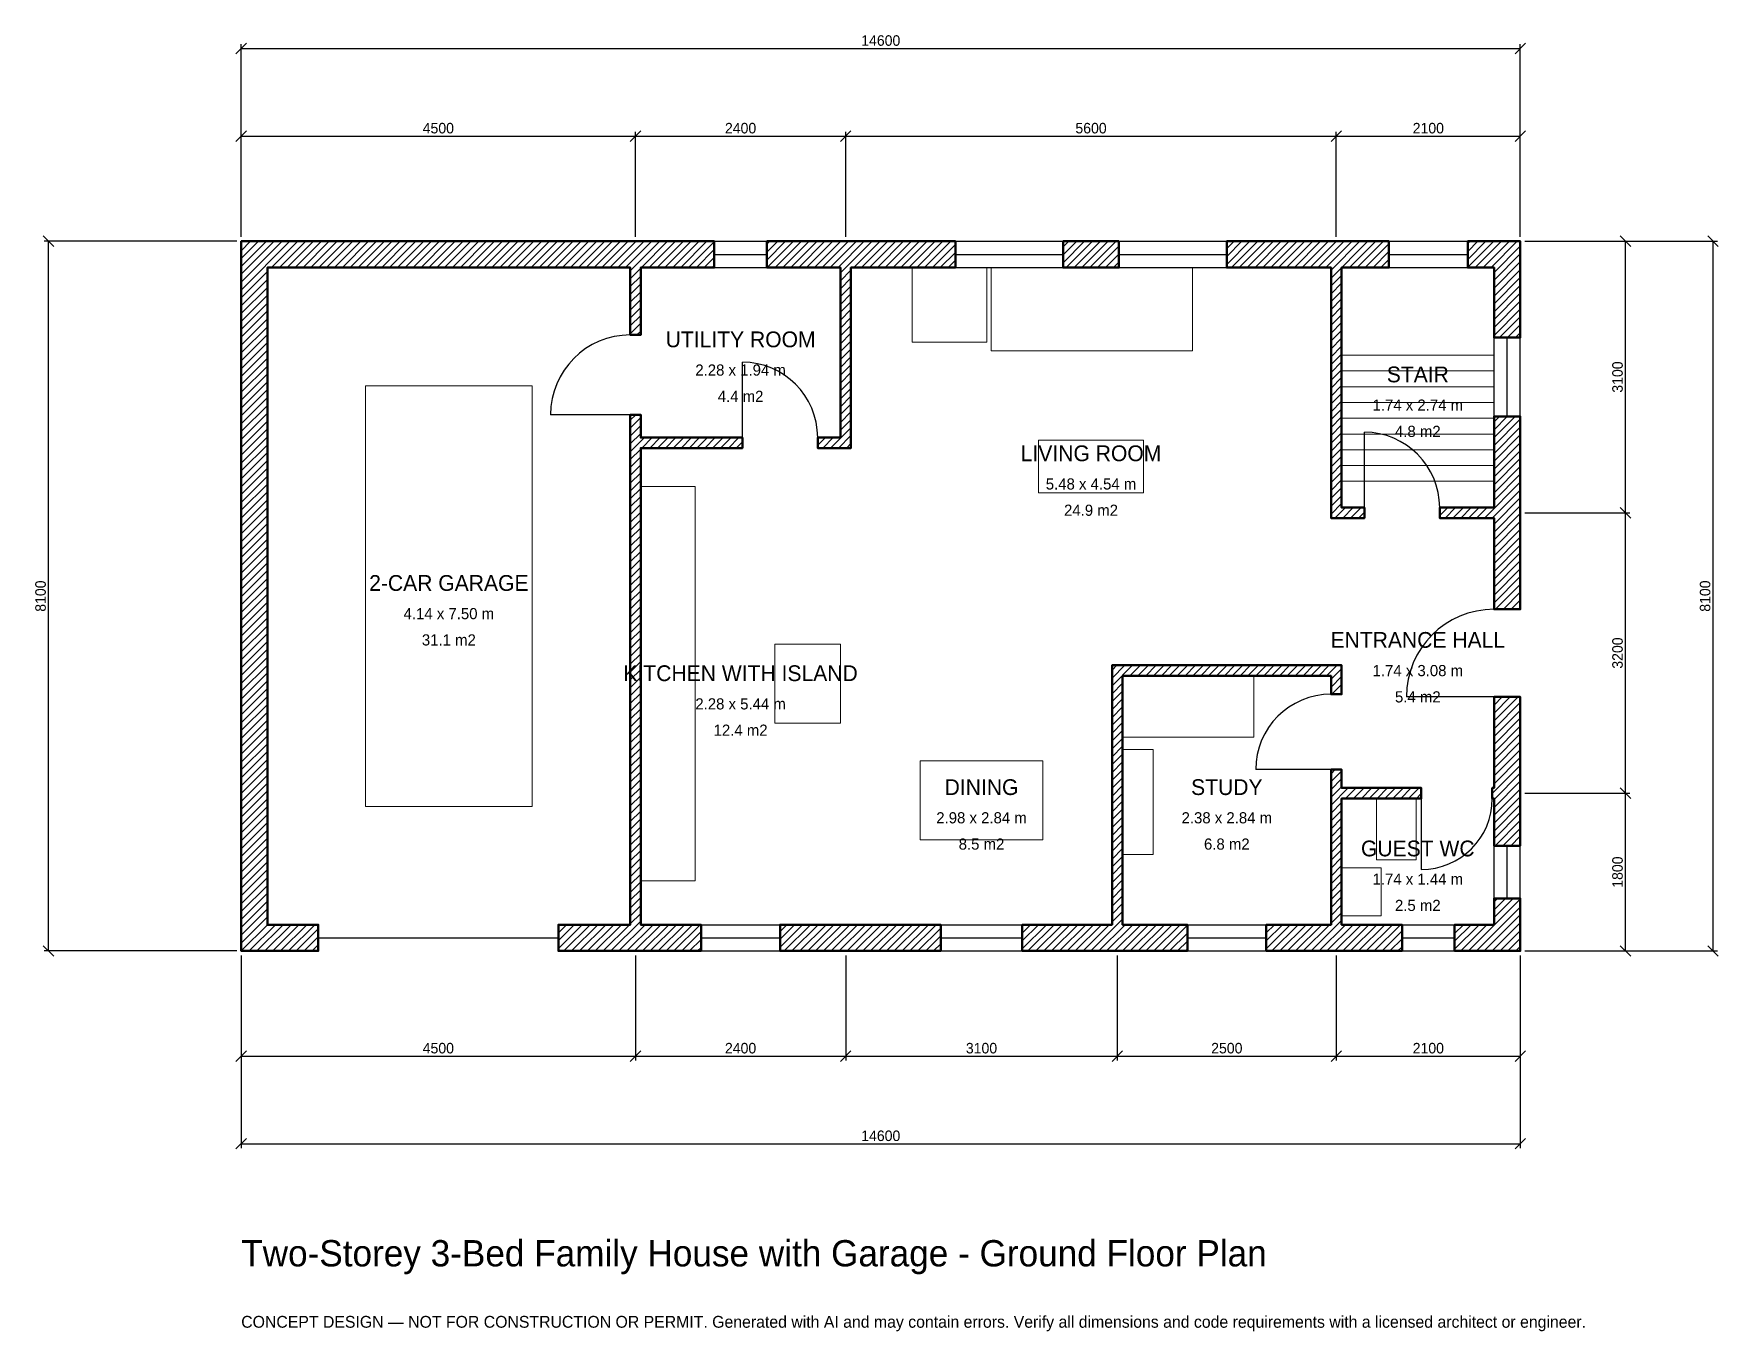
# Model space of a CAD drawing. Header units: millimetres. Extents: x -2369 to 16860, y -4341 to 10469.
import ezdxf
from ezdxf.enums import TextEntityAlignment as Align

# ---------------------------------------------------------------- set-up
doc = ezdxf.new("R2010")
doc.units = ezdxf.units.MM
doc.linetypes.add('DASHED', pattern=[1.524, 1.27, -0.254])
for name, color, linetype, lineweight in [('A-ANNO-DIMS', 1, 'Continuous', 13), ('A-ANNO-TEXT', 7, 'Continuous', 18), ('A-AREA-IDEN', 7, 'Continuous', 18), ('A-DOOR', 2, 'Continuous', 25), ('A-FLOR-FIXT', 9, 'Continuous', 13), ('A-FLOR-STRS', 3, 'Continuous', 18), ('A-FURN', 9, 'Continuous', 13), ('A-GLAZ', 4, 'Continuous', 25), ('A-WALL', 7, 'Continuous', 50), ('A-WALL-PATT', 8, 'Continuous', 13)]:
    doc.layers.add(name, color=color, linetype=linetype, lineweight=lineweight)
doc.dimstyles.new('PLAN', dxfattribs={"dimtxt": 120, "dimasz": 80, "dimexe": 50, "dimexo": 50, "dimgap": 30, "dimtad": 1, "dimdec": 0, "dimtsz": 60, "dimcen": 2.5, "dimclrd": 1, "dimclre": 1, "dimazin": 3, "dimtfac": 1, "dimtmove": 0, "dimatfit": 3})

msp = doc.modelspace()

# ---------------------------------------------------------------- hatches: boundary and pattern name
at = {"layer": 'A-WALL-PATT'}
h = msp.add_hatch(dxfattribs=at)
h.set_pattern_fill('ANSI31', color=8, scale=20)
h.paths.add_polyline_path([(9940, -0.001), (9940, 0), (9850, 0), (8915, 0), (8915, 300), (9850, 300), (9940, 300), (9940, 3140), (9940, 3260), (10060, 3260), (12440, 3260), (12560, 3260), (12560, 3140), (12560, 2930), (12440, 2930), (12440, 3140), (10060, 3140), (10060, 300), (10150, 300), (10800, 300), (10800, 0), (10150, 0), (10060, 0), (10060, -0.001), (9940, -0.001)])
h.paths.add_polyline_path([(7050, 0), (6750, 0), (6150, 0), (6150, 300), (6750, 300), (7050, 300), (7985, 300), (7985, 0), (7050, 0)])
h.paths.add_polyline_path([(4650, 0), (4560, 0), (4560, -0.001), (4440, -0.001), (4440, 0), (4350, 0), (3620, 0), (3620, 300), (4350, 300), (4440, 300), (4440, 5740), (4440, 5860), (4440, 6120), (4560, 6120), (4560, 5860), (5720, 5860), (5720, 5740), (4560, 5740), (4560, 300), (4650, 300), (5250, 300), (5250, 0), (4650, 0)])
h.paths.add_polyline_path([(300, 0), (300, -0.001), (0, -0.001), (0, 0), (-0.001, 0), (-0.001, 300), (0, 300), (0, 7800), (-0.001, 7800), (-0.001, 8100), (0, 8100), (0, 8100.001), (300, 8100.001), (300, 8100), (4350, 8100), (4440, 8100), (4440, 8100.001), (4560, 8100.001), (4560, 8100), (4650, 8100), (5400, 8100), (5400, 7800), (4650, 7800), (4560, 7800), (4560, 7030), (4440, 7030), (4440, 7800), (4350, 7800), (300, 7800), (300, 300), (880, 300), (880, 0), (300, 0)])
h.paths.add_polyline_path([(6750, 8100), (6750, 8100), (6840, 8100), (6840, 8100.001), (6960, 8100.001), (6960, 8100), (8151.6667, 8100), (8151.6667, 7800), (7050, 7800), (7050, 7800), (6960, 7800), (6960, 5860), (6960, 5740), (6840, 5740), (6580, 5740), (6580, 5860), (6840, 5860), (6840, 7800), (6000, 7800), (6000, 8100), (6750, 8100)])
h.paths.add_polyline_path([(10018.3333, 8100), (10018.3333, 7800), (9381.6667, 7800), (9381.6667, 8100), (10018.3333, 8100)])
h.paths.add_polyline_path([(12440, 8100), (12440, 8100.001), (12560, 8100.001), (12560, 8100), (12650, 8100), (12650, 8100), (13100, 8100), (13100, 7800), (12560, 7800), (12560, 5060), (12820, 5060), (12820, 4940), (12560, 4940), (12440, 4940), (12440, 5060), (12440, 7800), (12350, 7800), (12350, 7800), (11248.3333, 7800), (11248.3333, 8100), (12440, 8100)])
h.paths.add_polyline_path([(14300, 8100), (14300, 8100.001), (14600, 8100.001), (14600, 8100), (14600.001, 8100), (14600.001, 7800), (14600, 7800), (14600, 7000), (14300, 7000), (14300, 7800), (14000, 7800), (14000, 8100), (14300, 8100)])
h.paths.add_polyline_path([(14600, 5150), (14600, 5060), (14600.001, 5060), (14600.001, 4940), (14600, 4940), (14600, 4850), (14600, 3900), (14300, 3900), (14300, 4850), (14300, 4940), (13680, 4940), (13680, 5060), (14300, 5060), (14300, 5150), (14300, 6100), (14600, 6100), (14600, 5150)])
h.paths.add_polyline_path([(14600, 1950), (14600, 1860), (14600.001, 1860), (14600.001, 1740), (14600, 1740), (14600, 1650), (14600, 1200), (14300, 1200), (14300, 1650), (14300, 1740), (14280, 1740), (14280, 1860), (14300, 1860), (14300, 1950), (14300, 2900), (14600, 2900), (14600, 1950)])
h.paths.add_polyline_path([(14600, 300), (14600.001, 300), (14600.001, 0), (14600, 0), (14600, -0.001), (14300, -0.001), (14300, 0), (13850, 0), (13850, 300), (14300, 300), (14300, 600), (14600, 600), (14600, 300)])
h.paths.add_polyline_path([(12650, 0), (12560, 0), (12560, -0.001), (12440, -0.001), (12440, 0), (12350, 0), (11700, 0), (11700, 300), (12350, 300), (12440, 300), (12440, 1740), (12440, 1860), (12440, 2070), (12560, 2070), (12560, 1860), (13470, 1860), (13470, 1740), (12560, 1740), (12560, 300), (12650, 300), (13250, 300), (13250, 0), (12650, 0)])

# ---------------------------------------------------------------- linework, layer by layer
at = {"layer": 'A-DOOR'}
for p, q in [((5720, 5860), (5720, 6720)), ((4440, 6120), (3530, 6120)), ((12820, 5060), (12820, 5920)), ((14300, 2900), (13300, 2900)), ((12440, 2070), (11580, 2070)), ((13470, 1740), (13470, 930))]:
    msp.add_line(p, q, dxfattribs=at)
at = {"layer": 'A-DOOR', "linetype": 'DASHED'}
msp.add_line((880, 150), (3620, 150), dxfattribs=at)
at = {"layer": 'A-DOOR'}
for centre, radius, start, end in [((4440, 6120), 910, 90, 180), ((5720, 5860), 860, 0, 90), ((12820, 5060), 860, 0, 90), ((14300, 2900), 1000, 90, 180), ((12440, 2070), 860, 90, 180), ((13470, 1740), 810, 270, 360)]:
    msp.add_arc(centre, radius, start, end, dxfattribs=at)
at = {"layer": 'A-FLOR-FIXT'}
for points in [[(4560, 800), (5180, 800), (5180, 5300), (4560, 5300)], [(12960, 1040), (13410, 1040), (13410, 1740), (12960, 1740)], [(12560, 400), (13010, 400), (13010, 950), (12560, 950)]]:
    msp.add_lwpolyline(points, close=True, dxfattribs=at)
at = {"layer": 'A-FLOR-STRS'}
for p, q in [((12560, 6800), (14300, 6800)), ((12560, 6620), (14300, 6620)), ((12560, 6440), (14300, 6440)), ((12560, 6260), (14300, 6260)), ((12560, 6080), (14300, 6080)), ((12560, 5900), (14300, 5900)), ((12560, 5720), (14300, 5720)), ((12560, 5540), (14300, 5540)), ((12560, 5360), (14300, 5360))]:
    msp.add_line(p, q, dxfattribs=at)
at = {"layer": 'A-FURN'}
for points in [[(7660, 6950), (8510, 6950), (8510, 7800), (7660, 7800)], [(8560, 6850), (10860, 6850), (10860, 7800), (8560, 7800)], [(1420, 1650), (3320, 1650), (3320, 6450), (1420, 6450)], [(9100, 5230), (10300, 5230), (10300, 5830), (9100, 5830)], [(6090, 2600), (6840, 2600), (6840, 3500), (6090, 3500)], [(10060, 2440), (11560, 2440), (11560, 3140), (10060, 3140)], [(7750, 1270), (9150, 1270), (9150, 2170), (7750, 2170)], [(10060, 1100), (10410, 1100), (10410, 2300), (10060, 2300)]]:
    msp.add_lwpolyline(points, close=True, dxfattribs=at)
at = {"layer": 'A-GLAZ'}
for p, q in [((5400, 8100), (6000, 8100)), ((8151.6667, 8100), (9381.6667, 8100)), ((10018.3333, 8100), (11248.3333, 8100)), ((13100, 8100), (14000, 8100)), ((5400, 7950), (6000, 7950)), ((8151.6667, 7950), (9381.6667, 7950)), ((10018.3333, 7950), (11248.3333, 7950)), ((13100, 7950), (14000, 7950)), ((5400, 7800), (6000, 7800)), ((8151.6667, 7800), (9381.6667, 7800)), ((10018.3333, 7800), (11248.3333, 7800)), ((13100, 7800), (14000, 7800)), ((14300, 6100), (14300, 7000)), ((14450, 6100), (14450, 7000)), ((14600, 6100), (14600, 7000)), ((14300, 600), (14300, 1200)), ((14450, 600), (14450, 1200)), ((14600, 600), (14600, 1200)), ((5250, 300), (6150, 300)), ((7985, 300), (8915, 300)), ((10800, 300), (11700, 300)), ((13250, 300), (13850, 300)), ((5250, 150), (6150, 150)), ((5250, 0), (6150, 0)), ((7985, 150), (8915, 150)), ((7985, 0), (8915, 0)), ((10800, 150), (11700, 150)), ((10800, 0), (11700, 0)), ((13250, 150), (13850, 150)), ((13250, 0), (13850, 0))]:
    msp.add_line(p, q, dxfattribs=at)
at = {"layer": 'A-WALL'}
for points in [[(300, 0), (300, -0.001), (0, -0.001), (0, 0), (-0.001, 0), (-0.001, 300), (0, 300), (0, 7800), (-0.001, 7800), (-0.001, 8100), (0, 8100), (0, 8100.001), (300, 8100.001), (300, 8100), (4350, 8100), (4440, 8100), (4440, 8100.001), (4560, 8100.001), (4560, 8100), (4650, 8100), (5400, 8100), (5400, 7800), (4650, 7800), (4560, 7800), (4560, 7030), (4440, 7030), (4440, 7800), (4350, 7800), (300, 7800), (300, 300), (880, 300), (880, 0), (300, 0)], [(6750, 8100), (6750, 8100), (6840, 8100), (6840, 8100.001), (6960, 8100.001), (6960, 8100), (8151.6667, 8100), (8151.6667, 7800), (7050, 7800), (7050, 7800), (6960, 7800), (6960, 5860), (6960, 5740), (6840, 5740), (6580, 5740), (6580, 5860), (6840, 5860), (6840, 7800), (6000, 7800), (6000, 8100), (6750, 8100)], [(10018.3333, 8100), (10018.3333, 7800), (9381.6667, 7800), (9381.6667, 8100), (10018.3333, 8100)], [(12440, 8100), (12440, 8100.001), (12560, 8100.001), (12560, 8100), (12650, 8100), (12650, 8100), (13100, 8100), (13100, 7800), (12560, 7800), (12560, 5060), (12820, 5060), (12820, 4940), (12560, 4940), (12440, 4940), (12440, 5060), (12440, 7800), (12350, 7800), (12350, 7800), (11248.3333, 7800), (11248.3333, 8100), (12440, 8100)], [(14300, 8100), (14300, 8100.001), (14600, 8100.001), (14600, 8100), (14600.001, 8100), (14600.001, 7800), (14600, 7800), (14600, 7000), (14300, 7000), (14300, 7800), (14000, 7800), (14000, 8100), (14300, 8100)], [(4650, 0), (4560, 0), (4560, -0.001), (4440, -0.001), (4440, 0), (4350, 0), (3620, 0), (3620, 300), (4350, 300), (4440, 300), (4440, 5740), (4440, 5860), (4440, 6120), (4560, 6120), (4560, 5860), (5720, 5860), (5720, 5740), (4560, 5740), (4560, 300), (4650, 300), (5250, 300), (5250, 0), (4650, 0)], [(14600, 5150), (14600, 5060), (14600.001, 5060), (14600.001, 4940), (14600, 4940), (14600, 4850), (14600, 3900), (14300, 3900), (14300, 4850), (14300, 4940), (13680, 4940), (13680, 5060), (14300, 5060), (14300, 5150), (14300, 6100), (14600, 6100), (14600, 5150)], [(9940, -0.001), (9940, 0), (9850, 0), (8915, 0), (8915, 300), (9850, 300), (9940, 300), (9940, 3140), (9940, 3260), (10060, 3260), (12440, 3260), (12560, 3260), (12560, 3140), (12560, 2930), (12440, 2930), (12440, 3140), (10060, 3140), (10060, 300), (10150, 300), (10800, 300), (10800, 0), (10150, 0), (10060, 0), (10060, -0.001), (9940, -0.001)], [(14600, 1950), (14600, 1860), (14600.001, 1860), (14600.001, 1740), (14600, 1740), (14600, 1650), (14600, 1200), (14300, 1200), (14300, 1650), (14300, 1740), (14280, 1740), (14280, 1860), (14300, 1860), (14300, 1950), (14300, 2900), (14600, 2900), (14600, 1950)], [(12650, 0), (12560, 0), (12560, -0.001), (12440, -0.001), (12440, 0), (12350, 0), (11700, 0), (11700, 300), (12350, 300), (12440, 300), (12440, 1740), (12440, 1860), (12440, 2070), (12560, 2070), (12560, 1860), (13470, 1860), (13470, 1740), (12560, 1740), (12560, 300), (12650, 300), (13250, 300), (13250, 0), (12650, 0)], [(14600, 300), (14600.001, 300), (14600.001, 0), (14600, 0), (14600, -0.001), (14300, -0.001), (14300, 0), (13850, 0), (13850, 300), (14300, 300), (14300, 600), (14600, 600), (14600, 300)], [(7050, 0), (6750, 0), (6150, 0), (6150, 300), (6750, 300), (7050, 300), (7985, 300), (7985, 0), (7050, 0)]]:
    msp.add_lwpolyline(points, close=True, dxfattribs=at)

# ---------------------------------------------------------------- texts
at = {"layer": 'A-ANNO-TEXT'}
for s, height, p in [('Two-Storey 3-Bed Family House with Garage - Ground Floor Plan', 300, (0, -3600)), ('CONCEPT DESIGN — NOT FOR CONSTRUCTION OR PERMIT. Generated with AI and may contain errors. Verify all dimensions and code requirements with a licensed architect or engineer.', 135, (0, -4300))]:
    msp.add_text(s, height=height, dxfattribs=at).set_placement(p)
at = {"layer": 'A-AREA-IDEN'}
for s, height, p in [('UTILITY ROOM', 180, (5700, 6980)), ('2.28 x 1.94 m', 127.5, (5700, 6630)), ('STAIR', 180, (13430, 6580)), ('4.4 m2', 127.5, (5700, 6330)), ('1.74 x 2.74 m', 127.5, (13430, 6230)), ('4.8 m2', 127.5, (13430, 5930)), ('LIVING ROOM', 180, (9700, 5680)), ('5.48 x 4.54 m', 127.5, (9700, 5330)), ('24.9 m2', 127.5, (9700, 5030)), ('2-CAR GARAGE', 180, (2370, 4200)), ('4.14 x 7.50 m', 127.5, (2370, 3850)), ('31.1 m2', 127.5, (2370, 3550)), ('ENTRANCE HALL', 180, (13430, 3550)), ('KITCHEN WITH ISLAND', 180, (5700, 3170)), ('1.74 x 3.08 m', 127.5, (13430, 3200)), ('2.28 x 5.44 m', 127.5, (5700, 2820)), ('5.4 m2', 127.5, (13430, 2900)), ('12.4 m2', 127.5, (5700, 2520)), ('DINING', 180, (8450, 1870)), ('STUDY', 180, (11250, 1870)), ('2.98 x 2.84 m', 127.5, (8450, 1520)), ('2.38 x 2.84 m', 127.5, (11250, 1520)), ('8.5 m2', 127.5, (8450, 1220)), ('6.8 m2', 127.5, (11250, 1220)), ('GUEST WC', 180, (13430, 1170)), ('1.74 x 1.44 m', 127.5, (13430, 820)), ('2.5 m2', 127.5, (13430, 520))]:
    msp.add_text(s, height=height, dxfattribs=at).set_placement(p, align=Align.MIDDLE_CENTER)

# ---------------------------------------------------------------- dimensions: what is measured, and where the dimension line sits
at = {"layer": 'A-ANNO-DIMS'}
for base, p1, p2, text in [((0, 10300), (0, 8100), (14600, 8100), '14600'), ((0, 9300), (0, 8100), (4500, 8100), '4500'), ((4500, 9300), (4500, 8100), (6900, 8100), '2400'), ((6900, 9300), (6900, 8100), (12500, 8100), '5600'), ((12500, 9300), (12500, 8100), (14600, 8100), '2100'), ((0, -1200), (0, 0), (4500, 0), '4500'), ((0, -2200), (0, 0), (14600, 0), '14600'), ((4500, -1200), (4500, 0), (6900, 0), '2400'), ((6900, -1200), (6900, 0), (10000, 0), '3100'), ((10000, -1200), (10000, 0), (12500, 0), '2500'), ((12500, -1200), (12500, 0), (14600, 0), '2100')]:
    msp.add_linear_dim(base=base, p1=p1, p2=p2, text=text, dimstyle='PLAN', dxfattribs=at).render()
for base, p1, p2, text in [((-2200, 0), (0, 0), (0, 8100), '8100'), ((15800, 5000), (14600, 5000), (14600, 8100), '3100'), ((16800, 0), (14600, 0), (14600, 8100), '8100'), ((15800, 1800), (14600, 1800), (14600, 5000), '3200'), ((15800, 0), (14600, 0), (14600, 1800), '1800')]:
    msp.add_linear_dim(base=base, p1=p1, p2=p2, angle=90, text=text, dimstyle='PLAN', dxfattribs=at).render()

doc.saveas('drawing.dxf')
